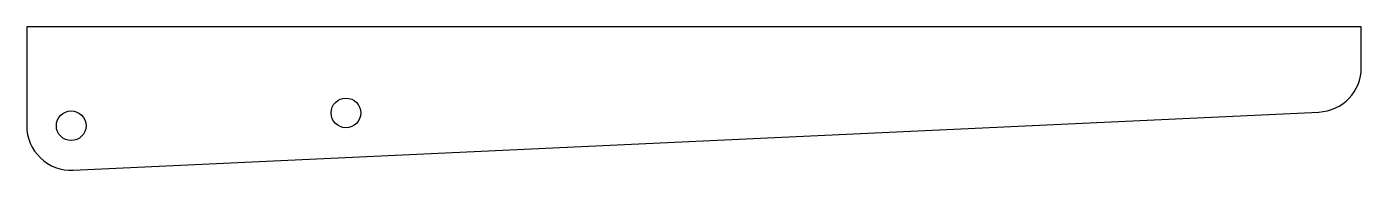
# Model space of a CAD drawing. Header units: millimetres. Extents: x -0.1 to 89.9, y -21.7 to -12.
import ezdxf

# ---------------------------------------------------------------- set-up
doc = ezdxf.new("R2010")
doc.units = ezdxf.units.MM
doc.layers.get('0').update_dxf_attribs({"linetype": 'CONTINUOUS'})

msp = doc.modelspace()

# ---------------------------------------------------------------- linework, layer by layer
msp.add_lwpolyline([(-0.1, -12), (-0.1, -18.671, 0.427942), (3.04, -21.668), (87.04, -17.747, 0.400617), (89.9, -14.75), (89.9, -12)], format="xyb", close=True)
for centre in [(21.43, -17.806), (2.9, -18.671)]:
    msp.add_circle(centre, 1)

doc.saveas('drawing.dxf')
